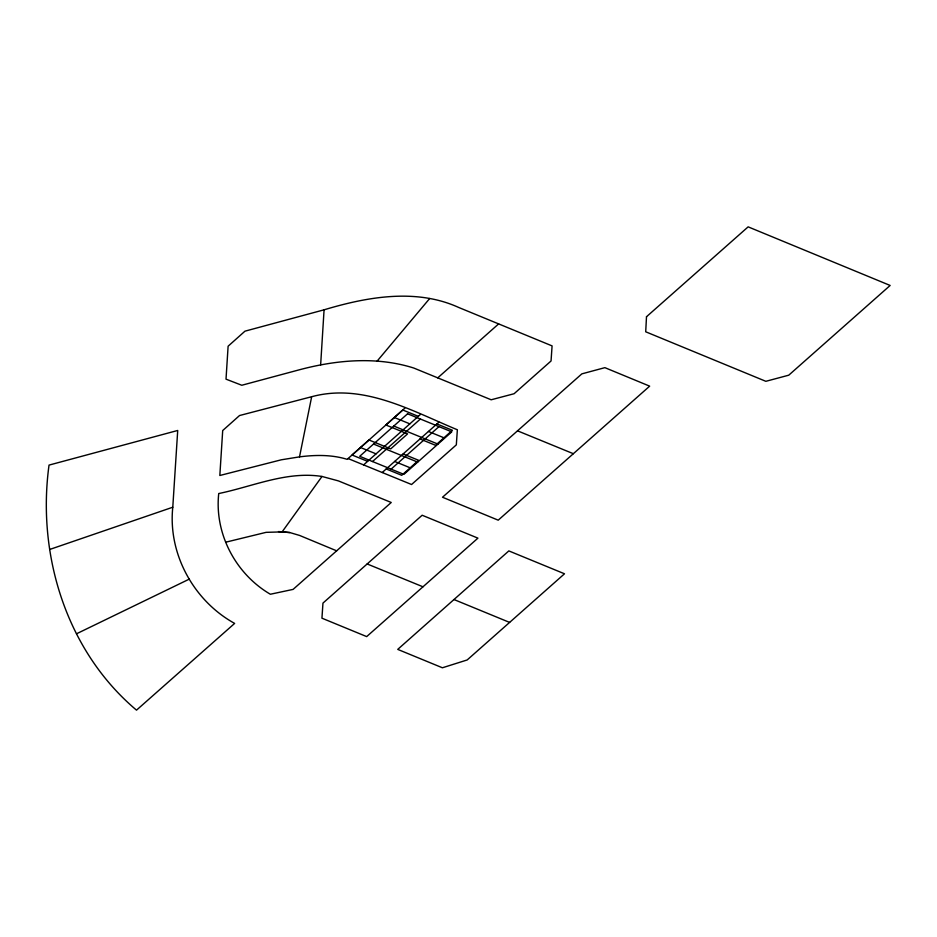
<?xml version="1.0" encoding="UTF-8"?>
<svg xmlns="http://www.w3.org/2000/svg" width="937" height="937" viewBox="0 0 937 937"><rect width="100%" height="100%" fill="white"/><g stroke="black" fill="none" stroke-linecap="round" stroke-linejoin="round"><path stroke-width="1.41" d="M320.641 364.95L324.073 309.819C367.093 296.865 416.122 288.081 458.65 307.441L552.08 345.894L551.05 360.979L514.097 393.727L491.175 399.783L413.826 368.054C376.908 356.306 336.945 359.867 299.992 369.623L241.793 385.259L226.016 379.157L228.113 346.21L244.967 331.171L324.073 309.819M172.783 507.222L177.714 430.47L49.029 465.103C36.777 554.692 66.211 650.934 136.509 710.141L234.637 623.41C193.76 600.898 167.84 553.919 172.783 507.222L49.649 549.48M311.67 396.726L239.532 415.536L222.701 430.54L219.832 475.492L281.334 459.798L299.512 456.869L311.67 396.726C363.099 382.776 411.601 410.828 457.361 429.767L456.319 444.876L411.566 484.511L348.06 458.556M225.653 542.218L266.096 532.345L282.107 531.9L322 476.464L338.421 480.904L391.244 502.478L293.094 589.396L270.36 594.245C235.702 573.994 214.327 533.692 218.731 493.541C252.521 486.608 286.745 470.878 322 476.464M377.072 361.178L429.696 298.493M363.615 464.904L420.303 414.564M372.504 461.531L420.373 419.026M382.214 472.517L438.891 422.189M391.104 469.132L438.973 426.628M437.743 377.857L498.636 323.897M404.819 408.204L347.182 459.341C331.768 454.574 315.359 454.832 299.512 456.869M422.974 586.796L477.929 538.143L422.154 515.245L322.96 603.1L321.941 618.186L366.683 636.598L422.974 586.796L367.152 563.957M573.35 453.707L649.669 386.149L604.88 367.655L581.854 373.863L442.51 497.242L498.215 520.176L573.35 453.707L517.517 430.833M509.611 622.414L564.507 573.784L508.838 550.909L397.733 649.388L442.405 667.776L467.165 659.964L509.611 622.414L453.988 599.539M76.494 633.799L189.239 579.148M282.107 531.9L289.849 532.567L299.582 535.437L336.652 550.827M278.512 531.56L289.849 532.567M418.3 416.344L402.793 410.008L385.892 425.011L407.595 433.878L390.706 448.882L369.002 440.015L352.101 455.019L367.609 461.355M436.9 423.946L452.407 430.282L435.506 445.298L419.999 438.949M394.348 417.504L409.844 423.852M428.455 431.453L443.951 437.79M393.786 426.042L437.966 444.103M403.109 453.953L418.616 460.301L401.715 475.305L386.208 468.957M373.512 444.044L417.691 462.117M360.558 447.523L376.053 453.859M394.664 461.461L410.16 467.797M646.495 316.741L645.71 331.792L765.845 381.312L788.755 375.187L890.15 285.457L748.148 226.859L646.495 316.741M407.583 413.791L359.714 456.307L403.894 474.368L451.763 431.852L407.583 413.791"/></g></svg>
